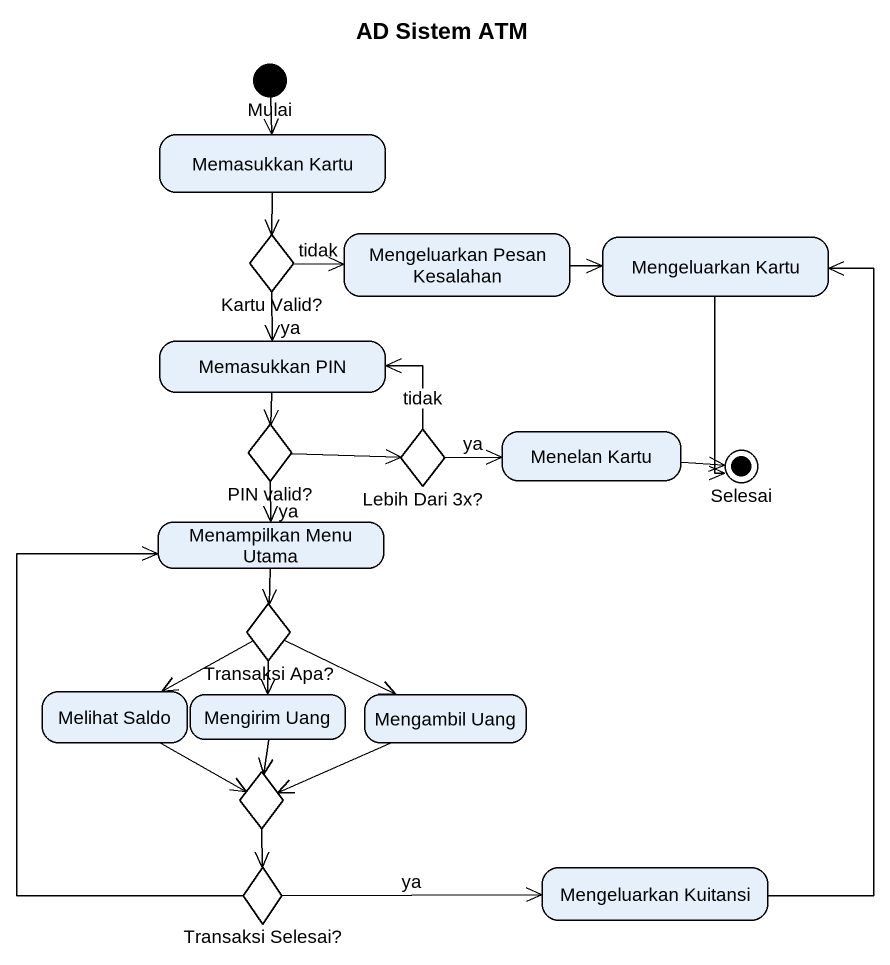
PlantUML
@startuml
title AD Sistem ATM
hide empty description
state Mulai <<start>>
state "Memasukkan Kartu" as Memasukkan_Kartu
state "Kartu Valid?" as Kartu_Valid <<choice>>
state "Mengeluarkan Pesan Kesalahan" as Mengeluarkan_Pesan_Kesalahan
state "Mengeluarkan Kartu" as Mengeluarkan_Kartu
state "Memasukkan PIN" as Memasukkan_PIN
state "PIN valid?" as PIN_valid <<choice>>
state "Lebih Dari 3x?" as Lebih_Dari_3x <<choice>>
state "Menelan Kartu" as Menelan_Kartu
state "Menampilkan Menu Utama" as Menampilkan_Menu_Utama
state Selesai <<end>>
state "Transaksi Apa?" as Transaksi_Apa <<choice>>
state "Melihat Saldo" as Melihat_Saldo
state "Mengirim Uang" as Mengirim_Uang
state "Mengambil Uang" as Mengambil_Uang
state choice1 <<choice>>
state "Transaksi Selesai?" as Transaksi_Selesai <<choice>>
state "Mengeluarkan Kuitansi" as Mengeluarkan_Kuitansi
Mulai --> Memasukkan_Kartu
Memasukkan_Kartu --> Kartu_Valid
Kartu_Valid -right-> Mengeluarkan_Pesan_Kesalahan : tidak
Kartu_Valid --> Memasukkan_PIN : ya
Mengeluarkan_Pesan_Kesalahan -right-> Mengeluarkan_Kartu
Mengeluarkan_Kartu --> Selesai
Memasukkan_PIN --> PIN_valid
PIN_valid -right-> Lebih_Dari_3x
PIN_valid --> Menampilkan_Menu_Utama : ya
Lebih_Dari_3x -up-> Memasukkan_PIN : tidak
Lebih_Dari_3x -right-> Menelan_Kartu : ya
Menelan_Kartu -right-> Selesai
Menampilkan_Menu_Utama --> Transaksi_Apa
Transaksi_Apa -left-> Melihat_Saldo
Transaksi_Apa --> Mengirim_Uang
Transaksi_Apa -right-> Mengambil_Uang
Melihat_Saldo -right-> choice1
Mengirim_Uang --> choice1
Mengambil_Uang -left-> choice1
choice1 --> Transaksi_Selesai
Transaksi_Selesai -up-> Menampilkan_Menu_Utama
Transaksi_Selesai -right-> Mengeluarkan_Kuitansi : ya
Mengeluarkan_Kuitansi -up-> Mengeluarkan_Kartu
@enduml
